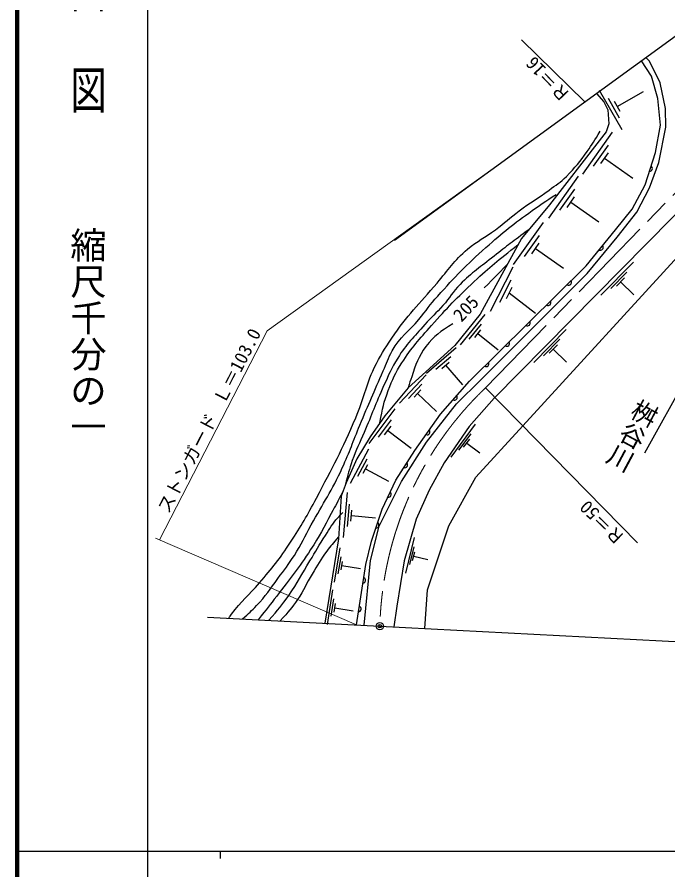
# Model space of a CAD drawing. Units: millimetres, scale not verified. Extents: x 40000 to 680000, y 20000 to 380000.
# Drawn here: x 40000 to 129728, y 202409 to 319928 of the extents above; entities that cross this region are included whole.
import ezdxf
from ezdxf.enums import TextEntityAlignment as Align

# ---------------------------------------------------------------- set-up
doc = ezdxf.new("R2010")
doc.units = ezdxf.units.MM
doc.header["$LTSCALE"] = 1000
doc.header["$PDMODE"] = 32
doc.header["$PDSIZE"] = 500
doc.linetypes.add('CHAIN', pattern=[18.5, 12, -1.5, 3.5, -1.5])
for name, color, linetype, lineweight in [('M-BGD', 7, 'Continuous', 25), ('M-BMK', 2, 'CHAIN', 13), ('M-BMK-SRVR', 3, 'Continuous', 25), ('M-STR-HTXT', 7, 'Continuous', 13), ('M-TTL', 2, 'Continuous', 140), ('M-TTL-BAND', 7, 'Continuous', 25)]:
    doc.layers.add(name, color=color, linetype=linetype, lineweight=lineweight)
doc.layers.add('M-OTRS', color=6, linetype='Continuous')
doc.styles.add('@ＭＳ ゴシック', font='')
doc.styles.add('ＭＳ ゴシック', font='')
doc.styles.get('@ＭＳ ゴシック').set_extended_font_data('@MS Gothic')
doc.styles.get('ＭＳ ゴシック').set_extended_font_data('MS Gothic')

msp = doc.modelspace()

# ---------------------------------------------------------------- linework, layer by layer
at = {"layer": 'M-BGD'}
for p, q in [((123397, 304373), (120284, 309794)), ((122744, 307603), (126358, 309678)), ((123071, 305988), (121514, 308699)), ((123133, 306925), (122355, 308280)), ((117974, 298264), (122083, 304067)), ((119485, 299372), (121540, 302274)), ((120482, 299755), (121510, 301206)), ((120996, 300481), (124865, 297741)), ((113309, 292214), (117418, 298018)), ((114820, 293323), (116875, 296225)), ((115817, 293706), (116845, 295157)), ((116331, 294432), (120200, 291692)), ((108446, 285832), (112555, 291636)), ((109957, 286941), (112012, 289843)), ((110954, 287324), (111982, 288775)), ((111468, 288049), (115337, 285310)), ((120495, 281598), (124963, 286153)), ((105249, 279380), (108387, 285515)), ((121840, 282514), (124074, 284791)), ((106545, 280652), (108114, 283720)), ((122626, 282859), (123743, 283998)), ((123184, 283429), (125006, 281642)), ((107449, 281158), (108233, 282691)), ((107841, 281924), (111491, 279135)), ((101142, 274783), (104520, 278959)), ((102334, 275546), (104023, 277634)), ((103105, 275786), (103949, 276830)), ((103527, 276308), (106311, 274056)), ((111236, 272341), (115704, 276896)), ((112581, 273257), (114815, 275534)), ((96441, 270881), (100514, 274381)), ((113367, 273602), (114484, 274741)), ((113926, 274172), (115747, 272385)), ((97751, 271416), (99788, 273167)), ((126526, 259875), (134080, 273471)), ((98552, 271514), (99570, 272390)), ((99061, 271952), (101395, 269236)), ((92710, 266720), (96399, 270623)), ((93957, 267388), (95802, 269340)), ((94744, 267568), (95666, 268544)), ((95205, 268056), (97807, 265596)), ((88523, 261167), (92136, 265947)), ((89825, 262061), (91631, 264451)), ((90675, 262358), (91578, 263552)), ((99854, 259292), (103206, 263822)), ((91127, 262955), (94313, 260546)), ((100919, 260257), (102595, 262522)), ((101564, 260656), (102402, 261788)), ((101983, 261222), (103795, 259881)), ((85971, 255712), (88495, 260453)), ((86997, 256687), (88259, 259058)), ((87708, 257069), (88339, 258255)), ((88023, 257662), (91184, 255980)), ((84989, 248199), (85533, 254400)), ((85538, 249713), (85810, 252813)), ((86020, 250452), (86156, 252002)), ((86088, 251227), (89395, 250937)), ((93600, 243324), (94790, 248208)), ((83783, 242059), (84527, 246812)), ((94142, 244486), (94737, 246927)), ((94534, 245037), (94832, 246257)), ((94683, 245647), (96637, 245171)), ((84286, 243198), (84658, 245575)), ((84696, 243742), (84882, 244931)), ((84789, 244337), (87324, 243940)), ((82801, 236231), (83545, 240984)), ((83304, 237370), (83676, 239746)), ((83714, 237914), (83900, 239103)), ((83807, 238509), (86342, 238112))]:
    msp.add_line(p, q, dxfattribs=at)
for points in [[(133164, 319052), (134510, 317076), (135635, 314943), (136820, 311566), (137294, 306353), (136820, 302680), (135991, 299540), (133786, 295782), (105771, 267411), (102335, 263501), (98859, 258485), (96805, 254733), (95028, 250744), (93369, 244978), (92342, 238777), (91956, 235900)], [(86804, 236170), (88090, 244499), (88845, 247711), (90337, 252099), (92215, 256119), (94848, 260209), (98358, 265194), (102361, 269758), (118468, 285637), (122496, 290600), (124813, 293470), (126578, 296788), (127999, 301264), (128684, 305029), (128315, 308715), (127446, 311770), (126067, 313900)], [(87848, 236115), (88745, 245054), (89930, 249793), (92978, 255921), (96427, 261345), (100587, 266638), (103931, 269955), (118603, 284582), (122750, 289597), (125436, 293033), (127174, 296391), (128477, 299866), (129425, 304763), (129385, 307331), (128635, 310846), (127174, 313847), (126677, 314342)], [(119889, 309414), (120877, 308268), (121430, 307122), (121588, 305227), (121193, 304094), (120245, 302883), (113402, 294056), (109531, 289396), (103844, 278969), (100329, 274664), (93931, 268858), (90692, 264988), (88678, 262105), (86861, 259064), (85360, 255746), (84689, 253929), (84333, 248045), (82442, 236400)], [(96204, 235678), (96559, 240989), (99521, 249836), (103233, 256511), (109730, 263620), (132124, 288027)]]:
    msp.add_lwpolyline(points, dxfattribs=at)
for centre, start, end in [((127208, 299051), 265.05809, 59.69732), ((120417, 288172), 243.61514, 38.25438), ((116052, 283374), 237.27164, 31.91087), ((113204, 280566), 237.27164, 31.91087), ((110355, 277758), 237.27164, 31.91087), ((107507, 274949), 237.27164, 31.91087), ((104658, 272141), 237.27164, 31.91087), ((100296, 267532), 241.43211, 36.07135), ((96534, 262750), 247.52621, 42.16544), ((93460, 258210), 249.90789, 44.54712), ((91199, 254145), 257.6361, 52.27533), ((89511, 249932), 263.90235, 58.54158), ((87669, 242324), 273.90584, 68.54507), ((87059, 238371), 273.90584, 68.54507)]:
    msp.add_arc(centre, 384, start, end, dxfattribs=at)
for points, knots in [([(69175, 237099), (69356, 237366), (69417, 237437), (69576, 237652), (70916, 239458), (71956, 240232), (73410, 241949), (75195, 244058), (76202, 245250), (77712, 247565), (79215, 249870), (79978, 251215), (81266, 253647), (83522, 257906), (84802, 260294), (86697, 264725), (87822, 267358), (88020, 269010), (89244, 271597), (90039, 273276), (90636, 274145), (91673, 275685), (93814, 278862), (95404, 280357), (97894, 283268), (99491, 285136), (100225, 286359), (102100, 287948), (103496, 289131), (104482, 289523), (105951, 290614), (107259, 291586), (107908, 292239), (109209, 293221), (110775, 294403), (111764, 294910), (113336, 296084), (114295, 296801), (114908, 297124), (115745, 297980), (116960, 299222), (117579, 299987), (118585, 301403), (119335, 302459), (119586, 302852), (120375, 304194)], [0, 0, 0, 0, 1, 1, 1, 2, 2, 2, 3, 3, 3, 4, 4, 4, 5, 5, 5, 6, 6, 6, 7, 7, 7, 8, 8, 8, 9, 9, 9, 10, 10, 10, 11, 11, 11, 12, 12, 12, 13, 13, 13, 14, 14, 14, 15, 15, 15, 15]), ([(71097, 236998), (72031, 237814), (72298, 238085), (73017, 238833), (74307, 240174), (74859, 241077), (75966, 242572), (76875, 243799), (77410, 244470), (78231, 245758), (79235, 247334), (79648, 248306), (80548, 249944), (82234, 253014), (83375, 254636), (84840, 257817), (85881, 260079), (86303, 261417), (87262, 263715), (88482, 266639), (89200, 268262), (90468, 271166), (90944, 272258), (91122, 272916), (91712, 273951), (92808, 275877), (93974, 276566), (95385, 278275), (96411, 279518), (96922, 280268), (97991, 281474), (100434, 284229), (101888, 285708), (104626, 288169), (107003, 290304), (108418, 291417), (111025, 293264), (112287, 294158), (112717, 294467), (114302, 295487)], [0, 0, 0, 0, 1, 1, 1, 2, 2, 2, 3, 3, 3, 4, 4, 4, 5, 5, 5, 6, 6, 6, 7, 7, 7, 8, 8, 8, 9, 9, 9, 10, 10, 10, 11, 11, 11, 12, 12, 12, 13, 13, 13, 13]), ([(110591, 290672), (108240, 288933), (107610, 288467), (105752, 286984), (103890, 285498), (102749, 284766), (101072, 283074), (100042, 282034), (99671, 281268), (98702, 280171), (97771, 279116), (97138, 278626), (96214, 277564), (94691, 275814), (93687, 274926), (92482, 272944), (91605, 271502), (91220, 270631), (90527, 269093), (89414, 266625), (88910, 265191), (87861, 262695), (87224, 261178), (86752, 260373), (86215, 258818), (85763, 257506), (85632, 257023), (85234, 255403)], [0, 0, 0, 0, 1, 1, 1, 2, 2, 2, 3, 3, 3, 4, 4, 4, 5, 5, 5, 6, 6, 6, 7, 7, 7, 8, 8, 8, 9, 9, 9, 9]), ([(90010, 264011), (90410, 266088), (90532, 266791), (91174, 268475), (91762, 270018), (92154, 270875), (93044, 272266), (94427, 274432), (95419, 275505), (97125, 277427), (99317, 279896), (100600, 281240), (103023, 283483), (105301, 285592), (106152, 286275), (109101, 288606)], [0, 0, 0, 0, 1, 1, 1, 2, 2, 2, 3, 3, 3, 4, 4, 4, 5, 5, 5, 5]), ([(100087, 277664), (98322, 276546), (97517, 276055), (96374, 274544), (95284, 273102), (94987, 272067), (94400, 270357), (94200, 269777), (94119, 269568), (93931, 268858)], [0, 0, 0, 0, 1, 1, 1, 2, 2, 2, 3, 3, 3, 3]), ([(84900, 254501), (84150, 253060), (83947, 252687), (83319, 251533), (82247, 249564), (81693, 248430), (80475, 246548), (78793, 243946), (77674, 242608), (75789, 240150), (74804, 238866), (74485, 238449), (73239, 236885)], [0, 0, 0, 0, 1, 1, 1, 2, 2, 2, 3, 3, 3, 4, 4, 4, 4]), ([(74731, 236806), (76066, 238351), (76451, 238829), (77443, 240209), (78722, 241988), (79229, 243124), (80370, 244994), (81204, 246361), (81607, 247169), (82503, 248496), (83159, 249468), (83455, 250074), (84241, 250945), (84491, 251223), (84579, 251329), (84902, 251638)], [0, 0, 0, 0, 1, 1, 1, 2, 2, 2, 3, 3, 3, 4, 4, 4, 5, 5, 5, 5]), ([(84310, 248292), (83517, 247401), (83293, 247123), (82696, 246331), (81814, 245162), (81437, 244423), (80677, 243172), (79861, 241827), (79577, 240968), (78682, 239674), (77836, 238452), (77463, 238031), (76278, 236725)], [0, 0, 0, 0, 1, 1, 1, 2, 2, 2, 3, 3, 3, 4, 4, 4, 4])]:
    msp.add_open_spline(points, degree=3, knots=knots, dxfattribs=at)
msp.add_open_spline([(107600, 285856), (105996, 284228), (105996, 284228), (104392, 282601)], degree=3, dxfattribs=at)
at = {"layer": 'M-BMK'}
msp.add_line((104568, 268834), (131909, 296909), dxfattribs=at)
msp.add_arc((137107, 234769), 47108, 133.68826, 178.50139, dxfattribs=at)
at = {"layer": 'M-BMK-SRVR'}
for p, q in [((92012, 289173), (131368, 317748)), ((66261, 237252), (90015, 236001)), ((90015, 236001), (169947, 231822))]:
    msp.add_line(p, q, dxfattribs=at)
msp.add_circle((90015, 236001), 500, dxfattribs=at)
msp.add_point((90015, 236001), dxfattribs=at)
at = {"layer": 'M-OTRS'}
msp.add_point((90015, 236001), dxfattribs=at)
at = {"layer": 'M-STR-HTXT'}
for p, q in [((109518, 316789), (118271, 308239)), ((125546, 247473), (104568, 268834)), ((86804, 236170), (59064, 248137))]:
    msp.add_line(p, q, dxfattribs=at)
msp.add_lwpolyline([(59657, 247882), (74467, 276692), (106257, 299516)], dxfattribs=at)
at = {"layer": 'M-TTL'}
msp.add_line((40000, 380000), (40000, 20000), dxfattribs=at)
at = {"layer": 'M-TTL-BAND'}
for p, q in [((58000, 370000), (58000, 20000)), ((40000, 205000), (579000, 205000)), ((68000, 205000), (68000, 204000))]:
    msp.add_line(p, q, dxfattribs=at)

# ---------------------------------------------------------------- texts
at = {"layer": 'M-BGD'}
for s, height, rotation, style, p in [('205', 1833, 47.21, 'ＭＳ ゴシック', (101673, 277416)), ('桝谷川', 2566, 241.8, '@ＭＳ ゴシック', (125490, 267858))]:
    msp.add_text(s, height=height, rotation=rotation, dxfattribs=dict(at, style=style)).set_placement(p, align=Align.BOTTOM_LEFT)
at = {"layer": 'M-STR-HTXT', "style": 'ＭＳ ゴシック'}
for s, rotation, p in [('Ｒ＝16', 133.619, (116872, 309605)), ('Ｌ＝103.0', 62.794, (69052, 266159)), ('ストンガード', 62.794, (61362, 251127)), ('Ｒ＝50', 135.632, (124400, 248641))]:
    msp.add_text(s, height=1833, rotation=rotation, dxfattribs=at).set_placement(p, align=Align.BOTTOM_LEFT)
at = {"layer": 'M-TTL-BAND', "style": '@ＭＳ ゴシック', "width": 1.4}
msp.add_text('平  面  図', height=3666, rotation=270, dxfattribs=at).set_placement((49777, 306475), align=Align.MIDDLE_RIGHT)
at = {"layer": 'M-TTL-BAND', "style": '@ＭＳ ゴシック'}
msp.add_text('縮尺千分の一', height=3666, rotation=270, dxfattribs=at).set_placement((49777, 261030), align=Align.MIDDLE_RIGHT)

doc.saveas('drawing.dxf')
